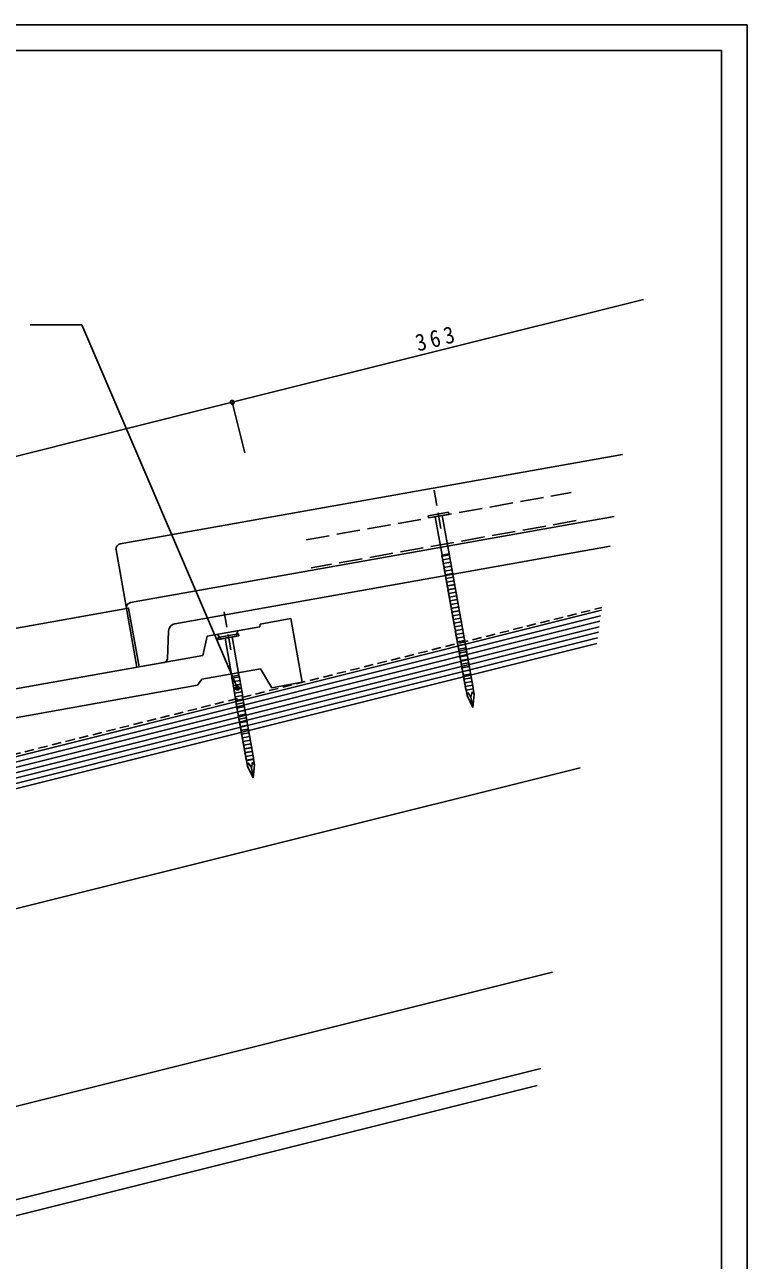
# Model space of a CAD drawing. Units: millimetres, scale not verified. Extents: x -601 to 601, y -426 to 425.
# Drawn here: x 321.8 to 600.8, y -51.8 to 425.3 of the extents above; entities that cross this region are included whole.
import ezdxf

# ---------------------------------------------------------------- set-up
doc = ezdxf.new("R2010")
doc.units = ezdxf.units.MM
doc.header["$LTSCALE"] = 3
doc.header["$PDMODE"] = 32
doc.header["$PDSIZE"] = 1.5
for name, pattern in [('DASHED1', [1.8, 1.2, -0.6]), ('DASHED2', [3, 2, -1]), ('DASHED3', [4, 3, -1])]:
    doc.linetypes.add(name, pattern=pattern)
for name, color, linetype in [('0-0_用紙', 7, 'Continuous'), ('0-1_野地板', 7, 'Continuous'), ('0-2_瓦', 7, 'Continuous'), ('0-3_釘', 4, 'Continuous'), ('0-7_文字', 7, 'Continuous'), ('0-8_寸法', 7, 'Continuous')]:
    doc.layers.add(name, color=color, linetype=linetype)
doc.styles.add('ＭＳ ゴシック', font='')
doc.styles.get('ＭＳ ゴシック').set_extended_font_data('MS Gothic')

msp = doc.modelspace()

# ---------------------------------------------------------------- linework, layer by layer
at = {"layer": '0-0_用紙'}
msp.add_line((-600.811, 425.311), (600.811, 425.311), dxfattribs=at)
at = {"layer": '0-0_用紙', "color": 6}
for p in [(-590.811, 415.311), (590.811, -416.041)]:
    msp.add_line(p, (590.811, 415.311), dxfattribs=at)
at = {"layer": '0-0_用紙'}
msp.add_lwpolyline([(-600.811, -426.041), (600.811, -426.041), (600.811, 425.311)], dxfattribs=at)
at = {"layer": '0-1_野地板', "color": 3, "linetype": 'DASHED1'}
msp.add_line((-275.375, -4.688), (544.592, 200.304), dxfattribs=at)
at = {"layer": '0-1_野地板'}
for p, q in [((-275.133, -5.658), (544.448, 199.238)), ((-272.222, -17.299), (542.717, 186.435)), ((-190.488, -43.251), (536.226, 138.428)), ((-172.54, -115.041), (525.552, 59.481)), ((-202.857, -158.698), (521.094, 22.289)), ((-201.402, -164.519), (519.638, 15.741))]:
    msp.add_line(p, q, dxfattribs=at)
at = {"layer": '0-1_野地板', "color": 4}
for p, q in [((-187.335, 14.23), (544.16, 197.104)), ((-186.85, 12.29), (543.871, 194.97)), ((-186.365, 10.35), (543.583, 192.837)), ((-185.88, 8.409), (543.294, 190.703)), ((-185.395, 6.469), (543.006, 188.569))]:
    msp.add_line(p, q, dxfattribs=at)
at = {"layer": '0-2_瓦'}
for p, q in [((358.635, 224.813), (552.577, 259.358)), ((362.668, 202.17), (549.34, 235.419)), ((481.421, 236.879), (481.841, 234.524)), ((361.05, 199.85), (357.016, 222.494)), ((379.783, 194.045), (547.792, 223.97)), ((361.05, 199.85), (365.083, 177.206)), ((376.938, 180.498), (377.311, 191.196)), ((392.245, 189.222), (412.549, 192.846)), ((404.058, 191.33), (403.425, 189.186)), ((412.743, 193.896), (412.549, 192.846)), ((392.245, 189.222), (390.521, 181.804)), ((396.183, 189.925), (397.519, 188.131)), ((397.519, 188.131), (403.425, 189.186)), ((10.526, 113.985), (390.521, 181.804)), ((390.134, 172.592), (412.776, 176.633)), ((388.516, 170.272), (390.134, 172.592)), ((27.644, 105.866), (388.516, 170.272))]:
    msp.add_line(p, q, dxfattribs=at)
at = {"layer": '0-2_瓦', "linetype": 'DASHED3'}
for p, q in [((430.485, 226.438), (532.831, 244.667)), ((534.76, 233.838), (432.413, 215.608))]:
    msp.add_line(p, q, dxfattribs=at)
at = {"layer": '0-2_瓦'}
for points in [[(6.485, 136.627), (361.869, 200.053), (365.91, 177.411)], [(412.743, 193.896), (424.556, 196.004), (428.948, 171.393)], [(365.083, 177.206), (374.883, 178.952), (375.727, 179.102)], [(412.776, 176.633), (417.135, 169.285), (428.948, 171.393)]]:
    msp.add_lwpolyline(points, dxfattribs=at)
for centre, radius, start, end in [((358.985, 222.844), 2, 100.09942, 190.09942), ((363.019, 200.201), 2, 100.09942, 190.09942), ((380.309, 191.091), 3, 100.09942, 178.0045), ((374.954, 180.996), 2.045, 292.19287, 345.91081)]:
    msp.add_arc(centre, radius, start, end, dxfattribs=at)
at = {"layer": '0-3_釘', "linetype": 'DASHED2'}
for p, q in [((482.508, 230.78), (479.699, 246.551)), ((401.313, 183.893), (398.544, 199.671))]:
    msp.add_line(p, q, dxfattribs=at)
at = {"layer": '0-3_釘'}
for p, q in [((485.455, 237.041), (477.579, 235.639)), ((477.72, 234.851), (477.579, 235.639)), ((485.596, 236.254), (477.72, 234.851)), ((480.304, 235.311), (482.934, 220.544)), ((483.011, 235.794), (485.642, 221.026)), ((485.596, 236.254), (485.455, 237.041)), ((483.267, 218.674), (482.888, 220.09)), ((485.679, 221.033), (482.897, 220.537)), ((483.011, 220.112), (482.897, 220.537)), ((485.719, 220.594), (483.011, 220.112)), ((485.719, 220.594), (485.679, 221.033)), ((483.523, 217.237), (483.144, 218.652)), ((483.779, 215.799), (483.4, 217.215)), ((484.035, 214.362), (483.656, 215.777)), ((484.291, 212.924), (483.912, 214.34)), ((484.547, 211.487), (484.168, 212.902)), ((484.804, 210.049), (484.424, 211.465)), ((487.634, 210.553), (484.68, 210.027)), ((485.06, 208.611), (484.68, 210.027)), ((487.767, 209.094), (487.634, 210.553)), ((487.89, 209.116), (484.937, 208.59)), ((485.316, 207.174), (484.937, 208.59)), ((487.767, 209.094), (485.06, 208.611)), ((488.146, 207.678), (485.193, 207.152)), ((485.572, 205.737), (485.193, 207.152)), ((488.023, 207.656), (485.316, 207.174)), ((488.402, 206.241), (485.449, 205.715)), ((485.828, 204.299), (485.449, 205.715)), ((488.279, 206.219), (485.572, 205.737)), ((488.023, 207.656), (487.89, 209.116)), ((488.279, 206.219), (488.146, 207.678)), ((488.535, 204.782), (488.402, 206.241)), ((488.658, 204.804), (485.705, 204.277)), ((486.084, 202.862), (485.705, 204.277)), ((488.535, 204.782), (485.828, 204.299)), ((488.914, 203.366), (485.961, 202.84)), ((486.34, 201.425), (485.961, 202.84)), ((488.791, 203.344), (486.084, 202.862)), ((489.17, 201.929), (486.217, 201.403)), ((486.596, 199.987), (486.217, 201.403)), ((489.047, 201.907), (486.34, 201.425)), ((489.426, 200.491), (486.473, 199.965)), ((489.303, 200.47), (486.596, 199.987)), ((488.791, 203.344), (488.658, 204.804)), ((489.047, 201.907), (488.914, 203.366)), ((489.303, 200.47), (489.17, 201.929)), ((489.559, 199.032), (489.426, 200.491)), ((486.852, 198.55), (486.473, 199.965)), ((489.682, 199.054), (486.729, 198.528)), ((487.108, 197.113), (486.729, 198.528)), ((489.559, 199.032), (486.852, 198.55)), ((489.938, 197.617), (486.985, 197.091)), ((487.364, 195.675), (486.985, 197.091)), ((489.815, 197.595), (487.108, 197.113)), ((490.194, 196.179), (487.241, 195.653)), ((487.62, 194.238), (487.241, 195.653)), ((490.071, 196.157), (487.364, 195.675)), ((489.815, 197.595), (489.682, 199.054)), ((490.071, 196.157), (489.938, 197.617)), ((490.327, 194.72), (490.194, 196.179)), ((490.45, 194.742), (487.497, 194.216)), ((487.876, 192.8), (487.497, 194.216)), ((490.327, 194.72), (487.62, 194.238)), ((490.706, 193.305), (487.753, 192.779)), ((488.132, 191.363), (487.753, 192.779)), ((490.583, 193.283), (487.876, 192.8)), ((490.962, 191.867), (488.009, 191.341)), ((488.388, 189.926), (488.009, 191.341)), ((490.839, 191.845), (488.132, 191.363)), ((490.583, 193.283), (490.45, 194.742)), ((490.839, 191.845), (490.706, 193.305)), ((491.095, 190.408), (490.962, 191.867)), ((404.277, 190.147), (396.397, 188.764)), ((396.535, 187.976), (396.397, 188.764)), ((404.415, 189.359), (396.535, 187.976)), ((399.121, 188.43), (401.714, 173.656)), ((401.829, 188.905), (404.422, 174.131)), ((404.415, 189.359), (404.277, 190.147)), ((491.218, 190.43), (488.265, 189.904)), ((488.644, 188.488), (488.265, 189.904)), ((491.095, 190.408), (488.388, 189.926)), ((491.474, 188.992), (488.521, 188.466)), ((488.9, 187.051), (488.521, 188.466)), ((491.351, 188.971), (488.644, 188.488)), ((491.73, 187.555), (488.777, 187.029)), ((489.156, 185.614), (488.777, 187.029)), ((491.607, 187.533), (488.9, 187.051)), ((491.986, 186.118), (489.033, 185.592)), ((491.863, 186.096), (489.156, 185.614)), ((491.351, 188.971), (491.218, 190.43)), ((491.607, 187.533), (491.474, 188.992)), ((491.863, 186.096), (491.73, 187.555)), ((492.119, 184.658), (491.986, 186.118)), ((489.412, 184.176), (489.033, 185.592)), ((492.242, 184.68), (489.289, 184.154)), ((489.668, 182.739), (489.289, 184.154)), ((492.119, 184.658), (489.412, 184.176)), ((492.498, 183.243), (489.545, 182.717)), ((489.924, 181.301), (489.545, 182.717)), ((492.375, 183.221), (489.668, 182.739)), ((492.754, 181.806), (489.801, 181.28)), ((492.631, 181.784), (489.924, 181.301)), ((492.375, 183.221), (492.242, 184.68)), ((492.631, 181.784), (492.498, 183.243)), ((492.887, 180.346), (492.754, 181.806)), ((490.18, 179.864), (489.801, 181.28)), ((493.01, 180.368), (490.057, 179.842)), ((490.436, 178.427), (490.057, 179.842)), ((492.887, 180.346), (490.18, 179.864)), ((493.266, 178.931), (490.313, 178.405)), ((490.692, 176.989), (490.313, 178.405)), ((493.143, 178.909), (490.436, 178.427)), ((493.522, 177.493), (490.569, 176.967)), ((490.948, 175.552), (490.569, 176.967)), ((493.399, 177.472), (490.692, 176.989)), ((493.143, 178.909), (493.01, 180.368)), ((493.399, 177.472), (493.266, 178.931)), ((493.655, 176.034), (493.522, 177.493)), ((404.659, 173.503), (401.704, 172.984)), ((402.08, 171.568), (401.704, 172.984)), ((404.912, 172.065), (401.957, 171.546)), ((404.789, 172.043), (402.08, 171.568)), ((404.789, 172.043), (404.659, 173.503)), ((405.041, 170.605), (404.912, 172.065)), ((493.779, 176.056), (490.825, 175.53)), ((491.204, 174.115), (490.825, 175.53)), ((493.655, 176.034), (490.948, 175.552)), ((494.035, 174.619), (491.081, 174.093)), ((491.46, 172.677), (491.081, 174.093)), ((493.911, 174.597), (491.204, 174.115)), ((494.291, 173.181), (491.337, 172.655)), ((491.716, 171.24), (491.337, 172.655)), ((494.168, 173.159), (491.46, 172.677)), ((493.911, 174.597), (493.779, 176.056)), ((494.168, 173.159), (494.035, 174.619)), ((494.424, 171.722), (494.291, 173.181)), ((402.332, 170.13), (401.957, 171.546)), ((405.164, 170.627), (402.209, 170.108)), ((402.585, 168.692), (402.209, 170.108)), ((405.041, 170.605), (402.332, 170.13)), ((405.417, 169.189), (402.462, 168.67)), ((402.837, 167.254), (402.462, 168.67)), ((405.293, 169.167), (402.585, 168.692)), ((405.669, 167.751), (402.714, 167.232)), ((403.09, 165.816), (402.714, 167.232)), ((405.546, 167.729), (402.837, 167.254)), ((405.293, 169.167), (405.164, 170.627)), ((405.546, 167.729), (405.417, 169.189)), ((405.798, 166.291), (405.669, 167.751)), ((494.547, 171.744), (491.593, 171.218)), ((491.972, 169.802), (491.593, 171.218)), ((494.424, 171.722), (491.716, 171.24)), ((494.803, 170.307), (491.849, 169.78)), ((492.228, 168.365), (491.849, 169.78)), ((494.68, 170.285), (491.972, 169.802)), ((494.936, 168.847), (492.228, 168.365)), ((492.228, 168.365), (492.6, 166.279)), ((492.92, 167.473), (492.6, 166.279)), ((494.68, 170.285), (494.547, 171.744)), ((494.594, 167.771), (495.307, 166.761)), ((494.936, 168.847), (494.803, 170.307)), ((494.936, 168.847), (495.307, 166.761)), ((405.921, 166.313), (402.966, 165.794)), ((403.342, 164.378), (402.966, 165.794)), ((405.798, 166.291), (403.09, 165.816)), ((406.174, 164.875), (403.219, 164.356)), ((403.594, 162.94), (403.219, 164.356)), ((406.05, 164.853), (403.342, 164.378)), ((406.426, 163.437), (403.471, 162.918)), ((403.847, 161.502), (403.471, 162.918)), ((406.303, 163.415), (403.594, 162.94)), ((406.05, 164.853), (405.921, 166.313)), ((406.303, 163.415), (406.174, 164.875)), ((406.555, 161.977), (406.426, 163.437)), ((494.809, 161.715), (492.6, 166.279)), ((494.809, 161.715), (494.105, 165.67)), ((494.809, 161.715), (495.307, 166.761)), ((406.678, 161.999), (403.723, 161.48)), ((404.099, 160.064), (403.723, 161.48)), ((406.555, 161.977), (403.847, 161.502)), ((406.931, 160.561), (403.976, 160.042)), ((404.351, 158.626), (403.976, 160.042)), ((406.808, 160.539), (404.099, 160.064)), ((407.183, 159.123), (404.228, 158.604)), ((404.604, 157.188), (404.228, 158.604)), ((407.06, 159.101), (404.351, 158.626)), ((407.435, 157.685), (404.481, 157.166)), ((407.312, 157.663), (404.604, 157.188)), ((406.808, 160.539), (406.678, 161.999)), ((407.06, 159.101), (406.931, 160.561)), ((407.312, 157.663), (407.183, 159.123)), ((407.565, 156.225), (407.435, 157.685)), ((404.856, 155.75), (404.481, 157.166)), ((407.688, 156.247), (404.733, 155.728)), ((405.108, 154.312), (404.733, 155.728)), ((407.565, 156.225), (404.856, 155.75)), ((407.94, 154.809), (404.985, 154.29)), ((405.361, 152.873), (404.985, 154.29)), ((407.817, 154.787), (405.108, 154.312)), ((408.193, 153.37), (405.238, 152.852)), ((405.613, 151.435), (405.238, 152.852)), ((408.069, 153.349), (405.361, 152.873)), ((407.817, 154.787), (407.688, 156.247)), ((408.069, 153.349), (407.94, 154.809)), ((408.322, 151.911), (408.193, 153.37)), ((408.445, 151.932), (405.49, 151.414)), ((405.866, 149.997), (405.49, 151.414)), ((408.322, 151.911), (405.613, 151.435)), ((408.697, 150.494), (405.742, 149.976)), ((406.118, 148.559), (405.742, 149.976)), ((408.574, 150.473), (405.866, 149.997)), ((408.95, 149.056), (405.995, 148.538)), ((406.37, 147.121), (405.995, 148.538)), ((408.827, 149.035), (406.118, 148.559)), ((408.574, 150.473), (408.445, 151.932)), ((408.827, 149.035), (408.697, 150.494)), ((409.079, 147.597), (408.95, 149.056)), ((409.202, 147.618), (406.247, 147.1)), ((406.623, 145.683), (406.247, 147.1)), ((409.079, 147.597), (406.37, 147.121)), ((409.454, 146.18), (406.5, 145.662)), ((406.875, 144.245), (406.5, 145.662)), ((409.331, 146.159), (406.623, 145.683)), ((409.707, 144.742), (406.752, 144.224)), ((407.127, 142.807), (406.752, 144.224)), ((409.584, 144.721), (406.875, 144.245)), ((409.959, 143.304), (407.004, 142.786)), ((409.836, 143.283), (407.127, 142.807)), ((409.331, 146.159), (409.202, 147.618)), ((409.584, 144.721), (409.454, 146.18)), ((409.836, 143.283), (409.707, 144.742)), ((410.088, 141.845), (409.959, 143.304)), ((407.38, 141.369), (407.004, 142.786)), ((410.212, 141.866), (407.257, 141.348)), ((407.257, 141.348), (407.418, 141.153)), ((410.088, 141.845), (407.38, 141.369)), ((408.108, 140.258), (407.784, 139.065)), ((409.982, 134.496), (407.784, 139.065)), ((409.982, 134.496), (409.288, 138.453)), ((409.782, 140.552), (410.493, 139.541)), ((409.982, 134.496), (410.493, 139.541)), ((410.212, 141.866), (410.126, 141.628)), ((410.126, 141.628), (410.493, 139.541))]:
    msp.add_line(p, q, dxfattribs=at)
for points in [[(485.975, 219.156), (485.842, 220.616), (482.888, 220.09)], [(486.231, 217.719), (486.098, 219.178), (483.144, 218.652)], [(486.487, 216.281), (486.354, 217.741), (483.4, 217.215)], [(486.743, 214.844), (486.61, 216.303), (483.656, 215.777)], [(486.999, 213.406), (486.866, 214.866), (483.912, 214.34)], [(487.255, 211.969), (487.122, 213.428), (484.168, 212.902)], [(487.511, 210.531), (487.378, 211.991), (484.424, 211.465)], [(404.536, 173.481), (404.478, 174.141), (401.658, 173.646)], [(404.536, 173.481), (401.828, 173.006), (401.658, 173.646)], [(492.92, 167.473), (494.105, 165.67), (494.594, 167.771)], [(410.126, 141.628), (407.418, 141.153), (407.784, 139.065)], [(408.108, 140.258), (409.288, 138.453), (409.782, 140.552)]]:
    msp.add_lwpolyline(points, dxfattribs=at)
at = {"layer": '0-7_文字'}
for p, q in [((343.838, 309.417), (323.838, 309.417)), ((403.903, 169.187), (343.838, 309.417))]:
    msp.add_line(p, q, dxfattribs=at)
msp.add_point((403.903, 169.187), dxfattribs=at)
at = {"layer": '0-8_寸法'}
msp.add_line((49.755, 191.48), (401.916, 279.521), dxfattribs=at)
msp.add_lwpolyline([(406.802, 259.979), (401.916, 279.521), (560.669, 319.209)], dxfattribs=at)
msp.add_point((401.916, 279.521), dxfattribs=at)

# ---------------------------------------------------------------- texts
at = {"layer": '0-8_寸法', "insert": (473.653, 299.001), "char_height": 6.598, "attachment_point": 7, "rotation": 14.036, "style": 'ＭＳ ゴシック'}
msp.add_mtext('\\T1.38;\\W0.9;363', dxfattribs=at)

doc.saveas('drawing.dxf')
